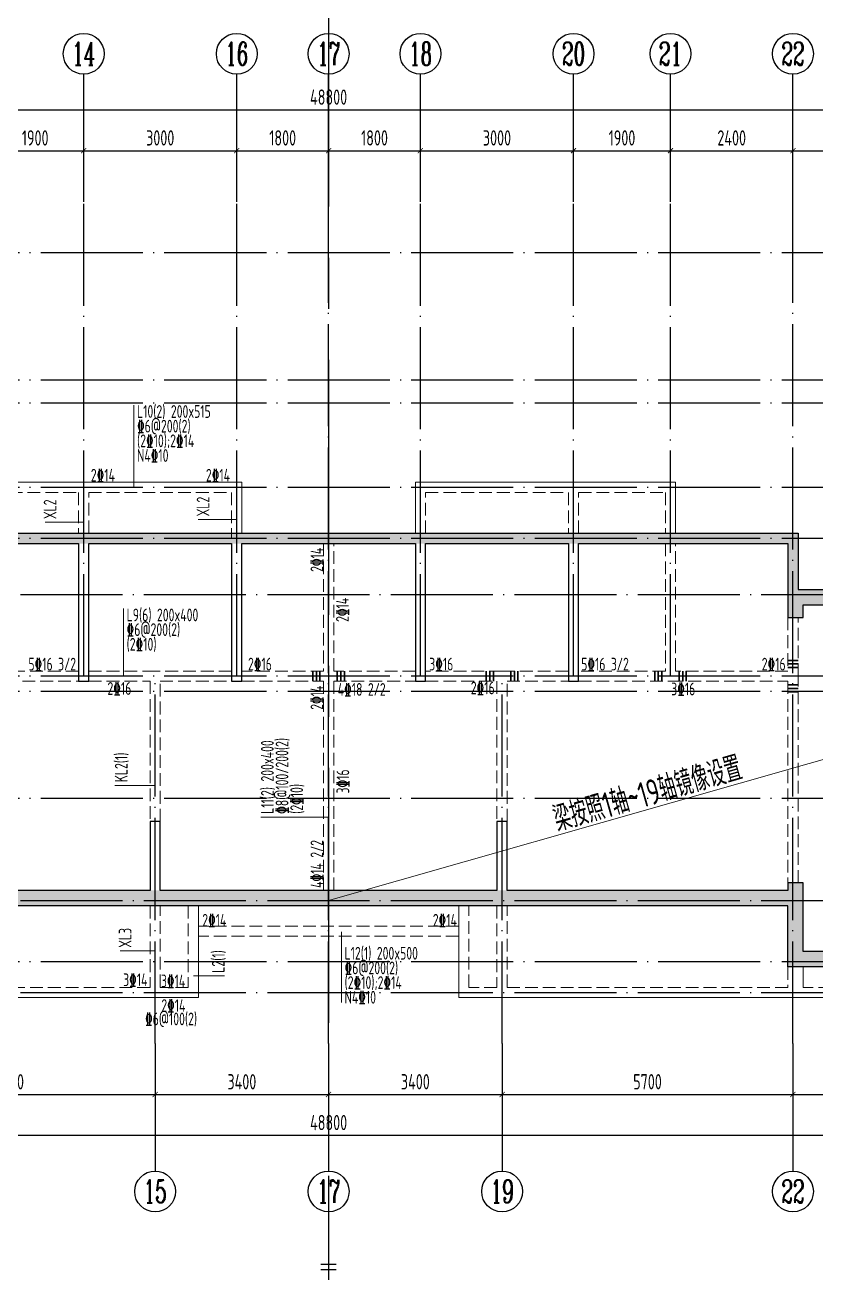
# Model space of a CAD drawing. Extents: x 826826 to 1642106, y -156213 to 399140.
# Drawn here: x 1420002 to 1435500, y 318021 to 342617 of the extents above; entities that cross this region are included whole.
import ezdxf
from ezdxf.enums import TextEntityAlignment as Align

# ---------------------------------------------------------------- set-up
doc = ezdxf.new("R2010")
doc.units = 0
doc.header["$LTSCALE"] = 1000
for name, pattern in [('CENTER', [8, 5, -1, 1, -1]), ('DASH', [0.35, 0.25, -0.1]), ('DOTE', [2.42, 2, -0.2, 0.02, -0.2])]:
    doc.linetypes.add(name, pattern=pattern)
doc.layers.get('0').update_dxf_attribs({"linetype": 'CONTINUOUS'})
doc.layers.get('DEFPOINTS').update_dxf_attribs({"linetype": 'CONTINUOUS'})
for name, color, linetype in [('A-AXIS', 1, 'CONTINUOUS'), ('A-DOTE', 10, 'DOTE'), ('AXIS_TEXT', 4, 'CONTINUOUS'), ('S-L主梁线', 4, 'DASH'), ('S-L梁编号', 6, 'CONTINUOUS'), ('S-L梁配筋', 7, 'CONTINUOUS'), ('S-Q墙填充', 252, 'CONTINUOUS'), ('S-Q墙实线', 6, 'CONTINUOUS'), ('S-Y一般标注', 3, 'CONTINUOUS'), ('THIN', 7, 'CONTINUOUS'), ('水平筋标注', 7, 'CONTINUOUS')]:
    doc.layers.add(name, color=color, linetype=linetype)
doc.layers.add('梁附加箍筋', color=1, linetype='CONTINUOUS', lineweight=35)
doc.styles.add('_TCH_AXIS', font='COMPLEX', dxfattribs={"bigfont": 'GBCBIG'})
doc.styles.add('COMPLEX', font='COMPLEX')
doc.styles.add('TSSD_DIMENSION', font='Tssdeng.shx', dxfattribs={"width": 0.7, "bigfont": 'tssdchn.shx'})
doc.styles.add('TSSD_REIN', font='tssdeng.shx', dxfattribs={"width": 0.7, "height": 300, "bigfont": 'tssdchn.shx'})
doc.dimstyles.new('TSSD_100_100$0', dxfattribs={"dimtxt": 300, "dimasz": 80, "dimexe": 100, "dimexo": 250, "dimgap": 100, "dimtad": 1, "dimdec": 0, "dimzin": 0, "dimdsep": 46, "dimtxsty": 'TSSD_DIMENSION', "dimblk": 'ARCHTICK', "dimcen": 0, "dimdle": 100, "dimclrd": 3, "dimclre": 3, "dimclrt": 7, "dimadec": 0, "dimazin": 0, "dimtfac": 1, "dimtdec": 0, "dimtix": 1, "dimtmove": 2, "dimatfit": 3, "dimldrblk": 'ARCHTICK', "dimfxl": 0, "dimtolj": 1, "dimtzin": 0, "dimarcsym": 0})

# ---------------------------------------------------------------- blocks, each defined once
blk = doc.blocks.new('_ArchTick')
at = {"color": 0, "linetype": 'ByBlock', "const_width": 0.15}
blk.add_lwpolyline([(-0.5, -0.5), (0.5, 0.5)], dxfattribs=at)
blk = doc.blocks.new('*D73')
at = {"layer": 'DEFPOINTS', "color": 0}
for p in [(775921, 350782), (774221, 349782), (775921, 349782)]:
    blk.add_point(p, dxfattribs=at)
at = {"layer": 'S-Y一般标注', "color": 0, "lineweight": -2}
for p, q in [((774121, 350782), (776021, 350782)), ((774221, 350032), (774221, 350882)), ((775921, 350032), (775921, 350882))]:
    blk.add_line(p, q, dxfattribs=at)
at = {"layer": 'S-Y一般标注', "color": 0, "lineweight": -2, "xscale": 100, "yscale": 100, "zscale": 100, "rotation": 180}
blk.add_blockref('_ArchTick', (774221, 350782), dxfattribs=at)
at = {"layer": 'S-Y一般标注', "color": 0, "lineweight": -2, "xscale": 100, "yscale": 100, "zscale": 100}
blk.add_blockref('_ArchTick', (775921, 350782), dxfattribs=at)
at = {"layer": 'S-Y一般标注', "color": 7, "insert": (775071, 351032), "char_height": 300, "attachment_point": 5, "style": 'TSSD_DIMENSION'}
blk.add_mtext('\\A1;1700', dxfattribs=at)
blk = doc.blocks.new('*D74')
at = {"layer": 'DEFPOINTS', "color": 0}
for p in [(774221, 350782), (771821, 349782), (774221, 349782)]:
    blk.add_point(p, dxfattribs=at)
at = {"layer": 'S-Y一般标注', "color": 0, "lineweight": -2}
for p, q in [((771721, 350782), (774321, 350782)), ((771821, 350032), (771821, 350882)), ((774221, 350032), (774221, 350882))]:
    blk.add_line(p, q, dxfattribs=at)
at = {"layer": 'S-Y一般标注', "color": 0, "lineweight": -2, "xscale": 100, "yscale": 100, "zscale": 100, "rotation": 180}
blk.add_blockref('_ArchTick', (771821, 350782), dxfattribs=at)
at = {"layer": 'S-Y一般标注', "color": 0, "lineweight": -2, "xscale": 100, "yscale": 100, "zscale": 100}
blk.add_blockref('_ArchTick', (774221, 350782), dxfattribs=at)
at = {"layer": 'S-Y一般标注', "color": 7, "insert": (773021, 351032), "char_height": 300, "attachment_point": 5, "style": 'TSSD_DIMENSION'}
blk.add_mtext('\\A1;2400', dxfattribs=at)
blk = doc.blocks.new('*D75')
at = {"layer": 'DEFPOINTS', "color": 0}
for p in [(771821, 350782), (769921, 349782), (771821, 349782)]:
    blk.add_point(p, dxfattribs=at)
at = {"layer": 'S-Y一般标注', "color": 0, "lineweight": -2}
for p, q in [((769821, 350782), (771921, 350782)), ((769921, 350032), (769921, 350882)), ((771821, 350032), (771821, 350882))]:
    blk.add_line(p, q, dxfattribs=at)
at = {"layer": 'S-Y一般标注', "color": 0, "lineweight": -2, "xscale": 100, "yscale": 100, "zscale": 100, "rotation": 180}
blk.add_blockref('_ArchTick', (769921, 350782), dxfattribs=at)
at = {"layer": 'S-Y一般标注', "color": 0, "lineweight": -2, "xscale": 100, "yscale": 100, "zscale": 100}
blk.add_blockref('_ArchTick', (771821, 350782), dxfattribs=at)
at = {"layer": 'S-Y一般标注', "color": 7, "insert": (770871, 351032), "char_height": 300, "attachment_point": 5, "style": 'TSSD_DIMENSION'}
blk.add_mtext('\\A1;1900', dxfattribs=at)
blk = doc.blocks.new('*D76')
at = {"layer": 'DEFPOINTS', "color": 0}
for p in [(769921, 350782), (766921, 349782), (769921, 349782)]:
    blk.add_point(p, dxfattribs=at)
at = {"layer": 'S-Y一般标注', "color": 0, "lineweight": -2}
for p, q in [((766821, 350782), (770021, 350782)), ((766921, 350032), (766921, 350882)), ((769921, 350032), (769921, 350882))]:
    blk.add_line(p, q, dxfattribs=at)
at = {"layer": 'S-Y一般标注', "color": 0, "lineweight": -2, "xscale": 100, "yscale": 100, "zscale": 100, "rotation": 180}
blk.add_blockref('_ArchTick', (766921, 350782), dxfattribs=at)
at = {"layer": 'S-Y一般标注', "color": 0, "lineweight": -2, "xscale": 100, "yscale": 100, "zscale": 100}
blk.add_blockref('_ArchTick', (769921, 350782), dxfattribs=at)
at = {"layer": 'S-Y一般标注', "color": 7, "insert": (768421, 351032), "char_height": 300, "attachment_point": 5, "style": 'TSSD_DIMENSION'}
blk.add_mtext('\\A1;3000', dxfattribs=at)
blk = doc.blocks.new('*D77')
at = {"layer": 'DEFPOINTS', "color": 0}
for p in [(766921, 350782), (765121, 349782), (766921, 349782)]:
    blk.add_point(p, dxfattribs=at)
at = {"layer": 'S-Y一般标注', "color": 0, "lineweight": -2}
for p, q in [((765021, 350782), (767021, 350782)), ((765121, 350032), (765121, 350882)), ((766921, 350032), (766921, 350882))]:
    blk.add_line(p, q, dxfattribs=at)
at = {"layer": 'S-Y一般标注', "color": 0, "lineweight": -2, "xscale": 100, "yscale": 100, "zscale": 100, "rotation": 180}
blk.add_blockref('_ArchTick', (765121, 350782), dxfattribs=at)
at = {"layer": 'S-Y一般标注', "color": 0, "lineweight": -2, "xscale": 100, "yscale": 100, "zscale": 100}
blk.add_blockref('_ArchTick', (766921, 350782), dxfattribs=at)
at = {"layer": 'S-Y一般标注', "color": 7, "insert": (766021, 351032), "char_height": 300, "attachment_point": 5, "style": 'TSSD_DIMENSION'}
blk.add_mtext('\\A1;1800', dxfattribs=at)
blk = doc.blocks.new('*D81')
at = {"layer": 'DEFPOINTS', "color": 0}
for p in [(774221, 333282), (777321, 333282), (777321, 332282)]:
    blk.add_point(p, dxfattribs=at)
at = {"layer": 'S-Y一般标注', "color": 0, "lineweight": -2}
for p, q in [((774221, 333032), (774221, 332182)), ((777321, 333032), (777321, 332182)), ((774121, 332282), (777421, 332282))]:
    blk.add_line(p, q, dxfattribs=at)
at = {"layer": 'S-Y一般标注', "color": 0, "lineweight": -2, "xscale": 100, "yscale": 100, "zscale": 100, "rotation": 180}
blk.add_blockref('_ArchTick', (774221, 332282), dxfattribs=at)
at = {"layer": 'S-Y一般标注', "color": 0, "lineweight": -2, "xscale": 100, "yscale": 100, "zscale": 100}
blk.add_blockref('_ArchTick', (777321, 332282), dxfattribs=at)
at = {"layer": 'S-Y一般标注', "color": 7, "insert": (775771, 332532), "char_height": 300, "attachment_point": 5, "style": 'TSSD_DIMENSION'}
blk.add_mtext('\\A1;3100', dxfattribs=at)
blk = doc.blocks.new('*D82')
at = {"layer": 'DEFPOINTS', "color": 0}
for p in [(768521, 333282), (774221, 333282), (774221, 332282)]:
    blk.add_point(p, dxfattribs=at)
at = {"layer": 'S-Y一般标注', "color": 0, "lineweight": -2}
for p, q in [((768521, 333032), (768521, 332182)), ((774221, 333032), (774221, 332182)), ((768421, 332282), (774321, 332282))]:
    blk.add_line(p, q, dxfattribs=at)
at = {"layer": 'S-Y一般标注', "color": 0, "lineweight": -2, "xscale": 100, "yscale": 100, "zscale": 100, "rotation": 180}
blk.add_blockref('_ArchTick', (768521, 332282), dxfattribs=at)
at = {"layer": 'S-Y一般标注', "color": 0, "lineweight": -2, "xscale": 100, "yscale": 100, "zscale": 100}
blk.add_blockref('_ArchTick', (774221, 332282), dxfattribs=at)
at = {"layer": 'S-Y一般标注', "color": 7, "insert": (771371, 332532), "char_height": 300, "attachment_point": 5, "style": 'TSSD_DIMENSION'}
blk.add_mtext('\\A1;5700', dxfattribs=at)
blk = doc.blocks.new('*D83')
at = {"layer": 'DEFPOINTS', "color": 0}
for p in [(765121, 333282), (768521, 333282), (768521, 332282)]:
    blk.add_point(p, dxfattribs=at)
at = {"layer": 'S-Y一般标注', "color": 0, "lineweight": -2}
for p, q in [((765121, 333032), (765121, 332182)), ((768521, 333032), (768521, 332182)), ((765021, 332282), (768621, 332282))]:
    blk.add_line(p, q, dxfattribs=at)
at = {"layer": 'S-Y一般标注', "color": 0, "lineweight": -2, "xscale": 100, "yscale": 100, "zscale": 100, "rotation": 180}
blk.add_blockref('_ArchTick', (765121, 332282), dxfattribs=at)
at = {"layer": 'S-Y一般标注', "color": 0, "lineweight": -2, "xscale": 100, "yscale": 100, "zscale": 100}
blk.add_blockref('_ArchTick', (768521, 332282), dxfattribs=at)
at = {"layer": 'S-Y一般标注', "color": 7, "insert": (766821, 332532), "char_height": 300, "attachment_point": 5, "style": 'TSSD_DIMENSION'}
blk.add_mtext('\\A1;3400', dxfattribs=at)
blk = doc.blocks.new('*D56')
at = {"layer": 'DEFPOINTS', "color": 0}
for p in [(760321, 350782), (758421, 349782), (760321, 349782)]:
    blk.add_point(p, dxfattribs=at)
at = {"layer": 'S-Y一般标注', "color": 0, "lineweight": -2}
for p, q in [((758321, 350782), (760421, 350782)), ((758421, 350032), (758421, 350882)), ((760321, 350032), (760321, 350882))]:
    blk.add_line(p, q, dxfattribs=at)
at = {"layer": 'S-Y一般标注', "color": 0, "lineweight": -2, "xscale": 100, "yscale": 100, "zscale": 100, "rotation": 180}
blk.add_blockref('_ArchTick', (758421, 350782), dxfattribs=at)
at = {"layer": 'S-Y一般标注', "color": 0, "lineweight": -2, "xscale": 100, "yscale": 100, "zscale": 100}
blk.add_blockref('_ArchTick', (760321, 350782), dxfattribs=at)
at = {"layer": 'S-Y一般标注', "color": 7, "insert": (759371, 351032), "char_height": 300, "attachment_point": 5, "style": 'TSSD_DIMENSION'}
blk.add_mtext('\\A1;1900', dxfattribs=at)
blk = doc.blocks.new('*D57')
at = {"layer": 'DEFPOINTS', "color": 0}
for p in [(763321, 350782), (760321, 349782), (763321, 349782)]:
    blk.add_point(p, dxfattribs=at)
at = {"layer": 'S-Y一般标注', "color": 0, "lineweight": -2}
for p, q in [((760221, 350782), (763421, 350782)), ((760321, 350032), (760321, 350882)), ((763321, 350032), (763321, 350882))]:
    blk.add_line(p, q, dxfattribs=at)
at = {"layer": 'S-Y一般标注', "color": 0, "lineweight": -2, "xscale": 100, "yscale": 100, "zscale": 100, "rotation": 180}
blk.add_blockref('_ArchTick', (760321, 350782), dxfattribs=at)
at = {"layer": 'S-Y一般标注', "color": 0, "lineweight": -2, "xscale": 100, "yscale": 100, "zscale": 100}
blk.add_blockref('_ArchTick', (763321, 350782), dxfattribs=at)
at = {"layer": 'S-Y一般标注', "color": 7, "insert": (761821, 351032), "char_height": 300, "attachment_point": 5, "style": 'TSSD_DIMENSION'}
blk.add_mtext('\\A1;3000', dxfattribs=at)
blk = doc.blocks.new('*D58')
at = {"layer": 'DEFPOINTS', "color": 0}
for p in [(765121, 350782), (763321, 349782), (765121, 349782)]:
    blk.add_point(p, dxfattribs=at)
at = {"layer": 'S-Y一般标注', "color": 0, "lineweight": -2}
for p, q in [((763221, 350782), (765221, 350782)), ((763321, 350032), (763321, 350882)), ((765121, 350032), (765121, 350882))]:
    blk.add_line(p, q, dxfattribs=at)
at = {"layer": 'S-Y一般标注', "color": 0, "lineweight": -2, "xscale": 100, "yscale": 100, "zscale": 100, "rotation": 180}
blk.add_blockref('_ArchTick', (763321, 350782), dxfattribs=at)
at = {"layer": 'S-Y一般标注', "color": 0, "lineweight": -2, "xscale": 100, "yscale": 100, "zscale": 100}
blk.add_blockref('_ArchTick', (765121, 350782), dxfattribs=at)
at = {"layer": 'S-Y一般标注', "color": 7, "insert": (764221, 351032), "char_height": 300, "attachment_point": 5, "style": 'TSSD_DIMENSION'}
blk.add_mtext('\\A1;1800', dxfattribs=at)
blk = doc.blocks.new('*D59')
at = {"layer": 'DEFPOINTS', "color": 0}
for p in [(789521, 351582), (740721, 349782), (789521, 349782)]:
    blk.add_point(p, dxfattribs=at)
at = {"layer": 'S-Y一般标注', "color": 0, "lineweight": -2}
for p, q in [((740621, 351582), (789621, 351582)), ((740721, 350032), (740721, 351682)), ((789521, 350032), (789521, 351682))]:
    blk.add_line(p, q, dxfattribs=at)
at = {"layer": 'S-Y一般标注', "color": 0, "lineweight": -2, "xscale": 100, "yscale": 100, "zscale": 100, "rotation": 180}
blk.add_blockref('_ArchTick', (740721, 351582), dxfattribs=at)
at = {"layer": 'S-Y一般标注', "color": 0, "lineweight": -2, "xscale": 100, "yscale": 100, "zscale": 100}
blk.add_blockref('_ArchTick', (789521, 351582), dxfattribs=at)
at = {"layer": 'S-Y一般标注', "color": 7, "insert": (765121, 351832), "char_height": 300, "attachment_point": 5, "style": 'TSSD_DIMENSION'}
blk.add_mtext('\\A1;48800', dxfattribs=at)
blk = doc.blocks.new('*D64')
at = {"layer": 'DEFPOINTS', "color": 0}
for p in [(756021, 333282), (761721, 333282), (761721, 332282)]:
    blk.add_point(p, dxfattribs=at)
at = {"layer": 'S-Y一般标注', "color": 0, "lineweight": -2}
for p, q in [((756021, 333032), (756021, 332182)), ((761721, 333032), (761721, 332182)), ((755921, 332282), (761821, 332282))]:
    blk.add_line(p, q, dxfattribs=at)
at = {"layer": 'S-Y一般标注', "color": 0, "lineweight": -2, "xscale": 100, "yscale": 100, "zscale": 100, "rotation": 180}
blk.add_blockref('_ArchTick', (756021, 332282), dxfattribs=at)
at = {"layer": 'S-Y一般标注', "color": 0, "lineweight": -2, "xscale": 100, "yscale": 100, "zscale": 100}
blk.add_blockref('_ArchTick', (761721, 332282), dxfattribs=at)
at = {"layer": 'S-Y一般标注', "color": 7, "insert": (758871, 332532), "char_height": 300, "attachment_point": 5, "style": 'TSSD_DIMENSION'}
blk.add_mtext('\\A1;5700', dxfattribs=at)
blk = doc.blocks.new('*D65')
at = {"layer": 'DEFPOINTS', "color": 0}
for p in [(761721, 333282), (765121, 333282), (765121, 332282)]:
    blk.add_point(p, dxfattribs=at)
at = {"layer": 'S-Y一般标注', "color": 0, "lineweight": -2}
for p, q in [((761721, 333032), (761721, 332182)), ((765121, 333032), (765121, 332182)), ((761621, 332282), (765221, 332282))]:
    blk.add_line(p, q, dxfattribs=at)
at = {"layer": 'S-Y一般标注', "color": 0, "lineweight": -2, "xscale": 100, "yscale": 100, "zscale": 100, "rotation": 180}
blk.add_blockref('_ArchTick', (761721, 332282), dxfattribs=at)
at = {"layer": 'S-Y一般标注', "color": 0, "lineweight": -2, "xscale": 100, "yscale": 100, "zscale": 100}
blk.add_blockref('_ArchTick', (765121, 332282), dxfattribs=at)
at = {"layer": 'S-Y一般标注', "color": 7, "insert": (763421, 332532), "char_height": 300, "attachment_point": 5, "style": 'TSSD_DIMENSION'}
blk.add_mtext('\\A1;3400', dxfattribs=at)
blk = doc.blocks.new('*D66')
at = {"layer": 'DEFPOINTS', "color": 0}
for p in [(740721, 333282), (789521, 333282), (789521, 331482)]:
    blk.add_point(p, dxfattribs=at)
at = {"layer": 'S-Y一般标注', "color": 0, "lineweight": -2}
for p, q in [((740721, 333032), (740721, 331382)), ((789521, 333032), (789521, 331382)), ((740621, 331482), (789621, 331482))]:
    blk.add_line(p, q, dxfattribs=at)
at = {"layer": 'S-Y一般标注', "color": 0, "lineweight": -2, "xscale": 100, "yscale": 100, "zscale": 100, "rotation": 180}
blk.add_blockref('_ArchTick', (740721, 331482), dxfattribs=at)
at = {"layer": 'S-Y一般标注', "color": 0, "lineweight": -2, "xscale": 100, "yscale": 100, "zscale": 100}
blk.add_blockref('_ArchTick', (789521, 331482), dxfattribs=at)
at = {"layer": 'S-Y一般标注', "color": 7, "insert": (765121, 331732), "char_height": 300, "attachment_point": 5, "style": 'TSSD_DIMENSION'}
blk.add_mtext('\\A1;48800', dxfattribs=at)
blk = doc.blocks.new('_AXISO')
blk.add_circle((0, 0), 0.5)
at = {"layer": 'AXIS_TEXT', "style": 'COMPLEX', "width": 1.041667}
blk.add_attdef('A', text='', height=0.56, dxfattribs=at).set_placement((-0.25, -0.28), (0.25, -0.28), align=Align.FIT)
blk = doc.blocks.new('20210802.02293958')
at = {"layer": '梁附加箍筋', "lineweight": 35}
for p, q in [((-957983, -162421), (-958183, -162421)), ((-957983, -162491), (-958183, -162491)), ((-957983, -162561), (-958183, -162561)), ((-967493, -162831), (-967493, -162631)), ((-967423, -162831), (-967423, -162631)), ((-967353, -162831), (-967353, -162631)), ((-967013, -162831), (-967013, -162631)), ((-966943, -162831), (-966943, -162631)), ((-966873, -162831), (-966873, -162631)), ((-964093, -162831), (-964093, -162631)), ((-964023, -162831), (-964023, -162631)), ((-963953, -162831), (-963953, -162631)), ((-963613, -162831), (-963613, -162631)), ((-963543, -162831), (-963543, -162631)), ((-963473, -162831), (-963473, -162631)), ((-960793, -162831), (-960793, -162631)), ((-960723, -162831), (-960723, -162631)), ((-960653, -162831), (-960653, -162631)), ((-960313, -162831), (-960313, -162631)), ((-960243, -162831), (-960243, -162631)), ((-960173, -162831), (-960173, -162631)), ((-957983, -162901), (-958183, -162901)), ((-957983, -162971), (-958183, -162971)), ((-957983, -163041), (-958183, -163041))]:
    blk.add_line(p, q, dxfattribs=at)
blk = doc.blocks.new('20210809.11542102')
at = {"layer": 'S-L主梁线', "linetype": 'ByBlock', "lineweight": 18}
for p, q in [((-1438468, -105484), (-1440468, -105484)), ((-1435369, -105484), (-1438468, -105484)), ((-1435368, -106484), (-1435369, -105484)), ((-1428868, -105484), (-1431968, -105484)), ((-1431968, -105484), (-1431968, -106484)), ((-1426868, -105484), (-1428868, -105484)), ((-1426868, -106484), (-1426868, -105484)), ((-1436218, -115584), (-1436218, -113784)), ((-1431118, -113784), (-1431118, -115584)), ((-1424368, -115384), (-1424368, -114984)), ((-1454668, -115584), (-1436218, -115584)), ((-1431118, -115584), (-1411818, -115584))]:
    blk.add_line(p, q, dxfattribs=at)
at = {"layer": 'S-L主梁线', "linetype": 'DASH', "lineweight": 18}
for p, q in [((-1440268, -105684), (-1438568, -105684)), ((-1438568, -105684), (-1438568, -106484)), ((-1438368, -106484), (-1438368, -105684)), ((-1438368, -105684), (-1435569, -105684)), ((-1435569, -105684), (-1435568, -106584)), ((-1431768, -105684), (-1428968, -105684)), ((-1431768, -106484), (-1431768, -105684)), ((-1428968, -105684), (-1428968, -106484)), ((-1428768, -106484), (-1428768, -105684)), ((-1428768, -105684), (-1427068, -105684)), ((-1427068, -105684), (-1427068, -106484)), ((-1433768, -106684), (-1433768, -109184)), ((-1433568, -109184), (-1433568, -106684)), ((-1427068, -106684), (-1427068, -109184)), ((-1426868, -109184), (-1426868, -106684)), ((-1424668, -108134), (-1424668, -109184)), ((-1424468, -109284), (-1424468, -108134)), ((-1438568, -109184), (-1440268, -109184)), ((-1437068, -109184), (-1438368, -109184)), ((-1435569, -109184), (-1437068, -109184)), ((-1433768, -109184), (-1435369, -109184)), ((-1431968, -109184), (-1433568, -109184)), ((-1430268, -109184), (-1431768, -109184)), ((-1428968, -109184), (-1430268, -109184)), ((-1427068, -109184), (-1428768, -109184)), ((-1424668, -109184), (-1426868, -109184)), ((-1440368, -109384), (-1438568, -109384)), ((-1438368, -109384), (-1437168, -109384)), ((-1437168, -109384), (-1437168, -112134)), ((-1436968, -112134), (-1436968, -109384)), ((-1436968, -109384), (-1435569, -109384)), ((-1435369, -109384), (-1433768, -109384)), ((-1433768, -109384), (-1433768, -113484)), ((-1433568, -113484), (-1433568, -109384)), ((-1433568, -109384), (-1431968, -109384)), ((-1431768, -109384), (-1430368, -109384)), ((-1430368, -109384), (-1430368, -112134)), ((-1430168, -112134), (-1430168, -109384)), ((-1430168, -109384), (-1428968, -109384)), ((-1428768, -109384), (-1426968, -109384)), ((-1426968, -109384), (-1424668, -109384)), ((-1424668, -109384), (-1424668, -113334)), ((-1424468, -113334), (-1424468, -109284)), ((-1437168, -113784), (-1437168, -115384)), ((-1436968, -115384), (-1436968, -113784)), ((-1436418, -113784), (-1436418, -115384)), ((-1430918, -115384), (-1430918, -113784)), ((-1430368, -113784), (-1430368, -115384)), ((-1430168, -115384), (-1430168, -113784)), ((-1431118, -114184), (-1436218, -114184)), ((-1431118, -114384), (-1436218, -114384)), ((-1424668, -114984), (-1424668, -115384)), ((-1437168, -115384), (-1442668, -115384)), ((-1436418, -115384), (-1436968, -115384)), ((-1430368, -115384), (-1430918, -115384)), ((-1424668, -115384), (-1430168, -115384)), ((-1418568, -115384), (-1424368, -115384))]:
    blk.add_line(p, q, dxfattribs=at)
at = {"layer": 'S-Q墙实线'}
for points in [[(-1442868, -106484), (-1424468, -106484), (-1424468, -107584), (-1422968, -107584)], [(-1418268, -114984), (-1424668, -114984), (-1424668, -113784), (-1430168, -113784), (-1442668, -113784)], [(-1442668, -106684), (-1438568, -106684), (-1438568, -109384), (-1438368, -109384), (-1438368, -106684), (-1435568, -106684), (-1435569, -109384), (-1435369, -109384), (-1435368, -106684), (-1431968, -106684), (-1431968, -109384), (-1431768, -109384), (-1431768, -106684), (-1428968, -106684), (-1428968, -109384), (-1428768, -109384), (-1428768, -106684), (-1424668, -106684), (-1424668, -108134), (-1424368, -108134), (-1424368, -107884), (-1422668, -107884)], [(-1418568, -114684), (-1424368, -114684), (-1424368, -113334), (-1424668, -113334), (-1424668, -113484), (-1430168, -113484), (-1430168, -112134), (-1430368, -112134), (-1430368, -113484), (-1436968, -113484), (-1436968, -112134), (-1437168, -112134), (-1437168, -113484), (-1442668, -113484)]]:
    blk.add_lwpolyline(points, dxfattribs=at)
blk = doc.blocks.new('20210809.10301159')
at = {"layer": 'THIN', "linetype": 'CENTER'}
blk.add_line((150, 26037), (150, 0), dxfattribs=at)
at = {"layer": 'THIN'}
for p, q in [((300, 300), (0, 300)), ((300, 200), (0, 200))]:
    blk.add_line(p, q, dxfattribs=at)
blk = doc.blocks.new('20210801.08473688')
at = {"layer": 'A-AXIS'}
for p, q in [((23900, 19800), (23900, 22300)), ((26900, 19800), (26900, 22300)), ((28700, 19800), (28700, 22300)), ((30500, 19800), (30500, 22300)), ((33500, 19800), (33500, 22300)), ((35400, 19800), (35400, 22300)), ((37800, 19800), (37800, 22300)), ((25300, 3300), (25300, 800)), ((28700, 3300), (28700, 800)), ((32100, 3300), (32100, 800)), ((37800, 3300), (37800, 800))]:
    blk.add_line(p, q, dxfattribs=at)
at = {"layer": 'A-DOTE'}
for p, q in [((23900, 10500), (23900, 19800)), ((26900, 10500), (26900, 19800)), ((28700, 3300), (28700, 19800)), ((30500, 10500), (30500, 19800)), ((33500, 10500), (33500, 19800)), ((35400, 10500), (35400, 19800)), ((37800, 3300), (37800, 19800)), ((54100, 18800), (3300, 18800)), ((54100, 16300), (3300, 16300)), ((54100, 15850), (3300, 15850)), ((54100, 14200), (3300, 14200)), ((54100, 13200), (3300, 13200)), ((3300, 12100), (54100, 12100)), ((54100, 10500), (3300, 10500)), ((25300, 3300), (25300, 10500)), ((32100, 3300), (32100, 10500)), ((54100, 10200), (3300, 10200)), ((54100, 8100), (3300, 8100)), ((3300, 6100), (54100, 6100)), ((54100, 4900), (3300, 4900)), ((3300, 4300), (54100, 4300))]:
    blk.add_line(p, q, dxfattribs=at)
at = {"layer": 'A-AXIS'}
ref = blk.add_blockref('_AXISO', (23900, 22700), dxfattribs=dict(at, xscale=800, yscale=800, zscale=800))
ref.add_attrib('A', '14', dxfattribs={"layer": 'AXIS_TEXT', "height": 452.55, "style": '_TCH_AXIS', "width": 0.677419}).set_placement((23673.7, 22473.7), (24126.3, 22473.7), align=Align.FIT)
ref = blk.add_blockref('_AXISO', (26900, 22700), dxfattribs=dict(at, xscale=800, yscale=800, zscale=800))
ref.add_attrib('A', '16', dxfattribs={"layer": 'AXIS_TEXT', "height": 452.55, "style": '_TCH_AXIS', "width": 0.724138}).set_placement((26673.7, 22473.7), (27126.3, 22473.7), align=Align.FIT)
ref = blk.add_blockref('_AXISO', (28700, 22700), dxfattribs=dict(at, xscale=800, yscale=800, zscale=800))
ref.add_attrib('A', '17', dxfattribs={"layer": 'AXIS_TEXT', "height": 452.55, "style": '_TCH_AXIS', "width": 0.724138}).set_placement((28473.7, 22473.7), (28926.3, 22473.7), align=Align.FIT)
ref = blk.add_blockref('_AXISO', (30500, 22700), dxfattribs=dict(at, xscale=800, yscale=800, zscale=800))
ref.add_attrib('A', '18', dxfattribs={"layer": 'AXIS_TEXT', "height": 452.55, "style": '_TCH_AXIS', "width": 0.724138}).set_placement((30273.7, 22473.7), (30726.3, 22473.7), align=Align.FIT)
ref = blk.add_blockref('_AXISO', (33500, 22700), dxfattribs=dict(at, xscale=800, yscale=800, zscale=800))
ref.add_attrib('A', '20', dxfattribs={"layer": 'AXIS_TEXT', "height": 452.55, "style": '_TCH_AXIS', "width": 0.617647}).set_placement((33273.7, 22473.7), (33726.3, 22473.7), align=Align.FIT)
ref = blk.add_blockref('_AXISO', (35400, 22700), dxfattribs=dict(at, xscale=800, yscale=800, zscale=800))
ref.add_attrib('A', '21', dxfattribs={"layer": 'AXIS_TEXT', "height": 452.55, "style": '_TCH_AXIS', "width": 0.724138}).set_placement((35173.7, 22473.7), (35626.3, 22473.7), align=Align.FIT)
ref = blk.add_blockref('_AXISO', (37800, 22700), dxfattribs=dict(at, xscale=800, yscale=800, zscale=800))
ref.add_attrib('A', '22', dxfattribs={"layer": 'AXIS_TEXT', "height": 452.55, "style": '_TCH_AXIS', "width": 0.617647}).set_placement((37573.7, 22473.7), (38026.3, 22473.7), align=Align.FIT)
ref = blk.add_blockref('_AXISO', (25300, 400), dxfattribs=dict(at, xscale=800, yscale=800, zscale=800))
ref.add_attrib('A', '15', dxfattribs={"layer": 'AXIS_TEXT', "height": 452.55, "style": '_TCH_AXIS', "width": 0.724138}).set_placement((25073.7, 173.7), (25526.3, 173.7), align=Align.FIT)
ref = blk.add_blockref('_AXISO', (28700, 400), dxfattribs=dict(at, xscale=800, yscale=800, zscale=800))
ref.add_attrib('A', '17', dxfattribs={"layer": 'AXIS_TEXT', "height": 452.55, "style": '_TCH_AXIS', "width": 0.724138}).set_placement((28473.7, 173.7), (28926.3, 173.7), align=Align.FIT)
ref = blk.add_blockref('_AXISO', (32100, 400), dxfattribs=dict(at, xscale=800, yscale=800, zscale=800))
ref.add_attrib('A', '19', dxfattribs={"layer": 'AXIS_TEXT', "height": 452.55, "style": '_TCH_AXIS', "width": 0.724138}).set_placement((31873.7, 173.7), (32326.3, 173.7), align=Align.FIT)
ref = blk.add_blockref('_AXISO', (37800, 400), dxfattribs=dict(at, xscale=800, yscale=800, zscale=800))
ref.add_attrib('A', '22', dxfattribs={"layer": 'AXIS_TEXT', "height": 452.55, "style": '_TCH_AXIS', "width": 0.617647}).set_placement((37573.7, 173.7), (38026.3, 173.7), align=Align.FIT)
at = {"layer": 'S-Y一般标注'}
for p1, p2, distance, picture, middle in [((4300, 19800), (53100, 19800), 1800, '*D59', (28700, 21850)), ((22000, 19800), (23900, 19800), 1000, '*D56', (22950, 21050)), ((23900, 19800), (26900, 19800), 1000, '*D57', (25400, 21050)), ((26900, 19800), (28700, 19800), 1000, '*D58', (27800, 21050)), ((28700, 19800), (30500, 19800), 1000, '*D77', (29600, 21050)), ((30500, 19800), (33500, 19800), 1000, '*D76', (32000, 21050)), ((33500, 19800), (35400, 19800), 1000, '*D75', (34450, 21050)), ((35400, 19800), (37800, 19800), 1000, '*D74', (36600, 21050)), ((37800, 19800), (39500, 19800), 1000, '*D73', (38650, 21050)), ((4300, 3300), (53100, 3300), -1800, '*D66', (28700, 1750)), ((19600, 3300), (25300, 3300), -1000, '*D64', (22450, 2550)), ((25300, 3300), (28700, 3300), -1000, '*D65', (27000, 2550)), ((28700, 3300), (32100, 3300), -1000, '*D83', (30400, 2550)), ((32100, 3300), (37800, 3300), -1000, '*D82', (34950, 2550)), ((37800, 3300), (40900, 3300), -1000, '*D81', (39350, 2550))]:
    dim = blk.add_aligned_dim(p1=p1, p2=p2, distance=distance, dimstyle='TSSD_100_100$0', override={"dimasz": 100, "dimclrd": 0, "dimclre": 0}, dxfattribs=at)
    dim.commit()
    dim.dimension.update_dxf_attribs({"geometry": picture, "text_midpoint": middle, "insert": (-736421.3, -329982)})

msp = doc.modelspace()

# ---------------------------------------------------------------- hatches: boundary and pattern name
at = {"layer": 'S-Q墙填充'}
h = msp.add_hatch(dxfattribs=at)
h.set_pattern_fill('ARMORED', color=256, scale=50, style=0)
h.set_pattern_definition([(50, (660829.04, -10626.75), (358.63009, -31.37607), [37.5, -412.5]), (355, (660829.04, -10626.75), (-69.37567, 376.09607), [30, -330]), (100.4514, (660858.93, -10629.37), (289.25469, 344.71977), [31.8701, -350.57106]), (46.1842, (660829.04, -10526.75), (533.62052, -82.7595), [56.25, -618.75]), (96.6356, (660873.5, -10533.65), (467.33135, 487.05894), [47.80514, -525.8565]), (351.1842, (660829.04, -10526.75), (467.33097, 487.0593), [45, -495]), (21, (660879.04, -10551.75), (298.45353, -201.30945), [37.5, -412.5]), (326, (660879.04, -10551.75), (121.65767, 362.57502), [30, -330]), (71.4514, (660903.9, -10568.53), (420.11131, 161.26525), [31.8701, -350.57106]), (37.5, (660829.04, -10626.75), (6.079928, 166.446927), [0, -326, 0, -335, 0, -331.25]), (7.5, (660829.04, -10626.75), (131.53477, 197.205856), [0, -191, 0, -318.5, 0, -126.25]), (327.5, (660717.54, -10626.75), (266.911218, -11.277436), [0, -125, 0, -390, 0, -517.5]), (317.5, (660667.54, -10626.75), (291.593085, 50.05249), [0, -162.5, 0, -259, 0, -367.5]), (45, (660829.04, -10626.75), (-176.776695, 176.776695), [])])
h.paths.add_polyline_path([(1416950.36, 325355.27), (1429450.35, 325355.27), (1434950.36, 325355.27), (1434950.36, 324155.27), (1441350.35, 324155.27), (1441350.35, 325355.27), (1450450.36, 325355.27), (1450450.36, 332655.27), (1441150.35, 332655.27), (1441150.35, 331555.26), (1439651.82, 331555.26), (1439651.82, 333605.27), (1440450.35, 333605.27), (1440450.35, 333805.27), (1439651.82, 333805.27), (1439651.82, 334005.27), (1436650.35, 334005.27), (1436650.35, 333805.27), (1435850.35, 333805.27), (1435850.35, 333605.27), (1436650.35, 333605.27), (1436650.35, 331555.26), (1435150.35, 331555.26), (1435150.35, 332655.27), (1416750.36, 332655.27), (1416750.36, 331555.26), (1415250.36, 331555.26), (1415250.36, 333605.27), (1416050.36, 333605.27), (1416050.36, 333805.27), (1415250.36, 333805.27), (1415250.36, 334005.27), (1412248.89, 334005.27), (1412248.89, 333805.27), (1411450.36, 333805.27), (1411450.36, 333605.27), (1412248.89, 333605.27), (1412248.89, 331555.26), (1410750.35, 331555.26), (1410750.35, 332655.27), (1401450.36, 332655.27), (1401450.36, 325355.27), (1405050.36, 325355.27), (1410550.36, 325355.27), (1410550.36, 324155.27), (1416950.36, 324155.27)])
h.paths.add_polyline_path([(1410850.36, 325805.27), (1410550.36, 325805.27), (1410550.36, 325655.27), (1405050.36, 325655.27), (1405050.35, 325655.27), (1404850.35, 325655.27), (1404850.36, 325655.27), (1401750.36, 325655.27), (1401750.35, 329755.27), (1401750.36, 329755.27), (1401750.36, 329955.27), (1401750.35, 329955.27), (1401750.35, 332355.27), (1403250.35, 332355.27), (1403250.35, 332355.27), (1403450.35, 332355.27), (1403450.35, 332355.27), (1406250.35, 332355.27), (1406250.35, 332355.27), (1406450.35, 332355.27), (1406450.35, 332355.27), (1410450.35, 332355.27), (1410450.35, 331005.27), (1410750.35, 331005.27), (1410750.35, 331255.26), (1412548.89, 331255.26), (1412548.89, 333705.27), (1414950.36, 333705.27), (1414950.36, 331255.26), (1416650.36, 331255.26), (1416650.36, 331005.27), (1416950.36, 331005.27), (1416950.36, 332455.27), (1421050.36, 332455.27), (1421050.36, 332455.27), (1421250.36, 332455.27), (1421250.36, 332455.27), (1424050.31, 332455.27), (1424048.95, 332455.27), (1424248.95, 332455.27), (1424250.31, 332455.27), (1427650.36, 332455.27), (1427650.36, 332455.27), (1427850.36, 332455.27), (1427850.36, 332455.27), (1430650.35, 332455.27), (1430650.35, 332455.27), (1430850.35, 332455.27), (1430850.35, 332455.27), (1434950.35, 332455.27), (1434950.35, 331005.27), (1435250.35, 331005.27), (1435250.35, 331255.27), (1436950.35, 331255.27), (1436950.35, 333705.27), (1439351.82, 333705.27), (1439351.82, 331255.26), (1441150.35, 331255.26), (1441150.35, 331005.27), (1441450.35, 331005.27), (1441450.35, 332355.27), (1445450.35, 332355.26), (1445450.35, 332355.27), (1445650.35, 332355.27), (1445650.36, 332355.26), (1448450.35, 332355.26), (1448450.35, 332355.27), (1448650.35, 332355.27), (1448650.35, 332355.26), (1450150.36, 332355.26), (1450150.36, 329955.27), (1450150.36, 329955.27), (1450150.36, 329755.27), (1450150.36, 329755.27), (1450150.35, 325655.27), (1447050.35, 325655.27), (1447050.35, 325655.27), (1446850.35, 325655.27), (1446850.35, 325655.27), (1441350.35, 325655.27), (1441350.35, 325805.27), (1441050.35, 325805.27), (1441050.35, 324455.27), (1435250.36, 324455.27), (1435250.36, 325805.27), (1434950.36, 325805.27), (1434950.36, 325655.27), (1429450.35, 325655.27), (1429450.35, 325655.27), (1429250.35, 325655.27), (1429250.35, 325655.27), (1422650.35, 325655.27), (1422650.35, 325655.27), (1422450.35, 325655.27), (1422450.35, 325655.27), (1416950.36, 325655.27), (1416950.36, 325805.27), (1416650.36, 325805.27), (1416650.36, 324455.27), (1410850.36, 324455.27)], flags=16)
h.paths.add_polyline_path([(1412400.35, 327355.27), (1412400.35, 329455.26), (1411950.36, 329455.26), (1411950.36, 329655.26), (1412600.35, 329655.26), (1412600.35, 327555.27), (1412800.35, 327555.27), (1412800.35, 327355.27)], flags=0)
h.paths.add_polyline_path([(1414700.34, 327355.27), (1414700.34, 327555.27), (1414900.34, 327555.27), (1414900.34, 329655.26), (1415550.36, 329655.26), (1415550.36, 329455.26), (1415100.34, 329455.26), (1415100.34, 327355.27)], flags=0)
h.paths.add_polyline_path([(1436350.35, 329455.26), (1436350.35, 329655.26), (1437000.37, 329655.26), (1437000.37, 327555.27), (1437200.37, 327555.27), (1437200.37, 327355.27), (1436800.37, 327355.27), (1436800.37, 329455.26)], flags=0)
h.paths.add_polyline_path([(1439100.36, 327355.27), (1439100.36, 327555.27), (1439300.36, 327555.27), (1439300.36, 329655.26), (1439950.35, 329655.26), (1439950.35, 329455.26), (1439500.36, 329455.26), (1439500.36, 327355.27)], flags=0)

# ---------------------------------------------------------------- linework, layer by layer
at = {"layer": 'S-L梁编号', "lineweight": 18}
for p, q in [((1422133.19, 333555.48), (1422133.19, 335168.14)), ((1421150.36, 332870.93), (1420395.07, 332870.93)), ((1424150.01, 332925.11), (1423394.01, 332925.11)), ((1421928.69, 329855.27), (1421928.69, 331179.95)), ((1422550.36, 327715.03), (1421760.98, 327715.03)), ((1425950.35, 327094.04), (1424624.58, 327094.04)), ((1426200.2, 324845.33), (1426200.2, 323455.77)), ((1422550.35, 324468.72), (1421865.56, 324468.72)), ((1423300.35, 323979.18), (1423912.91, 323979.18))]:
    msp.add_line(p, q, dxfattribs=at)
msp.add_lwpolyline([(1425950.35, 325455.26), (1450150.35, 332355.26)], dxfattribs=at)

# ---------------------------------------------------------------- block references
at = {"layer": 'S-Q墙实线'}
msp.add_blockref('20210809.11542102', (2859618.01, 439139.58), dxfattribs=at)
at = {"layer": 'S-Y一般标注'}
msp.add_blockref('20210801.08473688', (1397250.35, 319355.27), dxfattribs=at)
at = {"layer": '梁附加箍筋'}
msp.add_blockref('20210802.02293958', (2393133.79, 492586.28), dxfattribs=at)
at = {"layer": '水平筋标注'}
msp.add_blockref('20210809.10301159', (1425800.35, 318021.12), dxfattribs=at)

# ---------------------------------------------------------------- texts
at = {"layer": 'S-L梁编号', "color": 6, "style": 'TSSD_REIN', "width": 0.7}
for s, p in [('L10(2) 200x515', (1422195.69, 334918.14)), ('L9(6) 200x400', (1421991.19, 330929.95)), ('L12(1) 200x500', (1426262.7, 324299.04))]:
    msp.add_text(s, height=250, dxfattribs=at).set_placement(p)
for s, p in [('XL2', (1420616.22, 332933.43)), ('XL2', (1423615.17, 332987.61)), ('L11(2) 200x400', (1424874.58, 327156.54)), ('KL2(1)', (1422010.98, 327777.53)), ('XL3', (1422086.71, 324531.22)), ('L2(1)', (1423912.91, 324041.68))]:
    msp.add_text(s, height=250, rotation=90, dxfattribs=at).set_placement(p)
at = {"layer": 'S-L梁编号', "lineweight": 18, "style": 'TSSD_REIN', "width": 0.7}
msp.add_text('梁按照1轴~19轴镜像设置', height=500, rotation=15.975897, dxfattribs=at).set_placement((1430441.91, 326794.24))
at = {"layer": 'S-L梁配筋', "color": 7, "style": 'TSSD_REIN', "width": 0.7}
for s, p in [('%%1326@200(2)', (1422195.69, 334630.64)), ('(2%%13210);2%%13214', (1422195.69, 334343.14)), ('N4%%13210', (1422195.69, 334055.64)), ('2%%13214', (1421290.72, 333668.82)), ('%%1326@200(2)', (1421991.19, 330642.45)), ('(2%%13210)', (1421991.19, 330354.95)), ('%%1326@200(2)', (1426262.7, 324011.54)), ('3%%13214', (1422664.19, 323755.17)), ('(2%%13210);2%%13214', (1426262.7, 323724.04)), ('N4%%13210', (1426262.7, 323436.54)), ('%%1326@100(2)', (1422352.72, 323011.4))]:
    msp.add_text(s, height=250, dxfattribs=at).set_placement(p)
for s, p in [('2%%13214', (1424018.89, 333668.82)), ('2%%13216', (1424838.91, 329966.21)), ('3%%13216', (1428393.73, 329966.21)), ('2%%13216', (1434907.63, 329966.21)), ('2%%13214', (1423946.69, 324945.19)), ('2%%13214', (1428465.03, 324945.19)), ('3%%13214', (1422400.35, 323779.34))]:
    msp.add_text(s, height=250, dxfattribs=at).set_placement(p, align=Align.RIGHT)
for s, p in [('2%%13214', (1425845.98, 331899.27)), ('2%%13214', (1425845.98, 329196.35)), ('%%1328@100/200(2)', (1425162.08, 327156.54)), ('(2%%13210)', (1425449.58, 327156.54)), ('4%%13214 2/2', (1425845.98, 325705.27))]:
    msp.add_text(s, height=250, rotation=90, dxfattribs=at).set_placement(p)
for s, p in [('2%%13214', (1426345.29, 331155.27)), ('3%%13216', (1426354.8, 327791.2))]:
    msp.add_text(s, height=250, rotation=90, dxfattribs=at).set_placement(p, align=Align.CENTER)
at = {"layer": 'S-L梁配筋', "color": 1, "style": 'TSSD_REIN', "width": 0.7}
msp.add_text('5%%13216 3/2', height=250, dxfattribs=at).set_placement((1421000.36, 329966.21), align=Align.RIGHT)
msp.add_text('5%%13216 3/2', height=250, rotation=359.999915, dxfattribs=at).set_placement((1430900.35, 329966.21))
for s, p in [('2%%13216', (1421850.36, 329489.19)), ('4%%13218 2/2', (1426598.61, 329470.05)), ('2%%13216', (1428971.12, 329498.78)), ('3%%13216', (1432900.35, 329479.55))]:
    msp.add_text(s, height=250, dxfattribs=at).set_placement(p, align=Align.CENTER)
msp.add_text('2%%13214', height=250, dxfattribs=at).set_placement((1422671.75, 323273.83))

doc.saveas('drawing.dxf')
